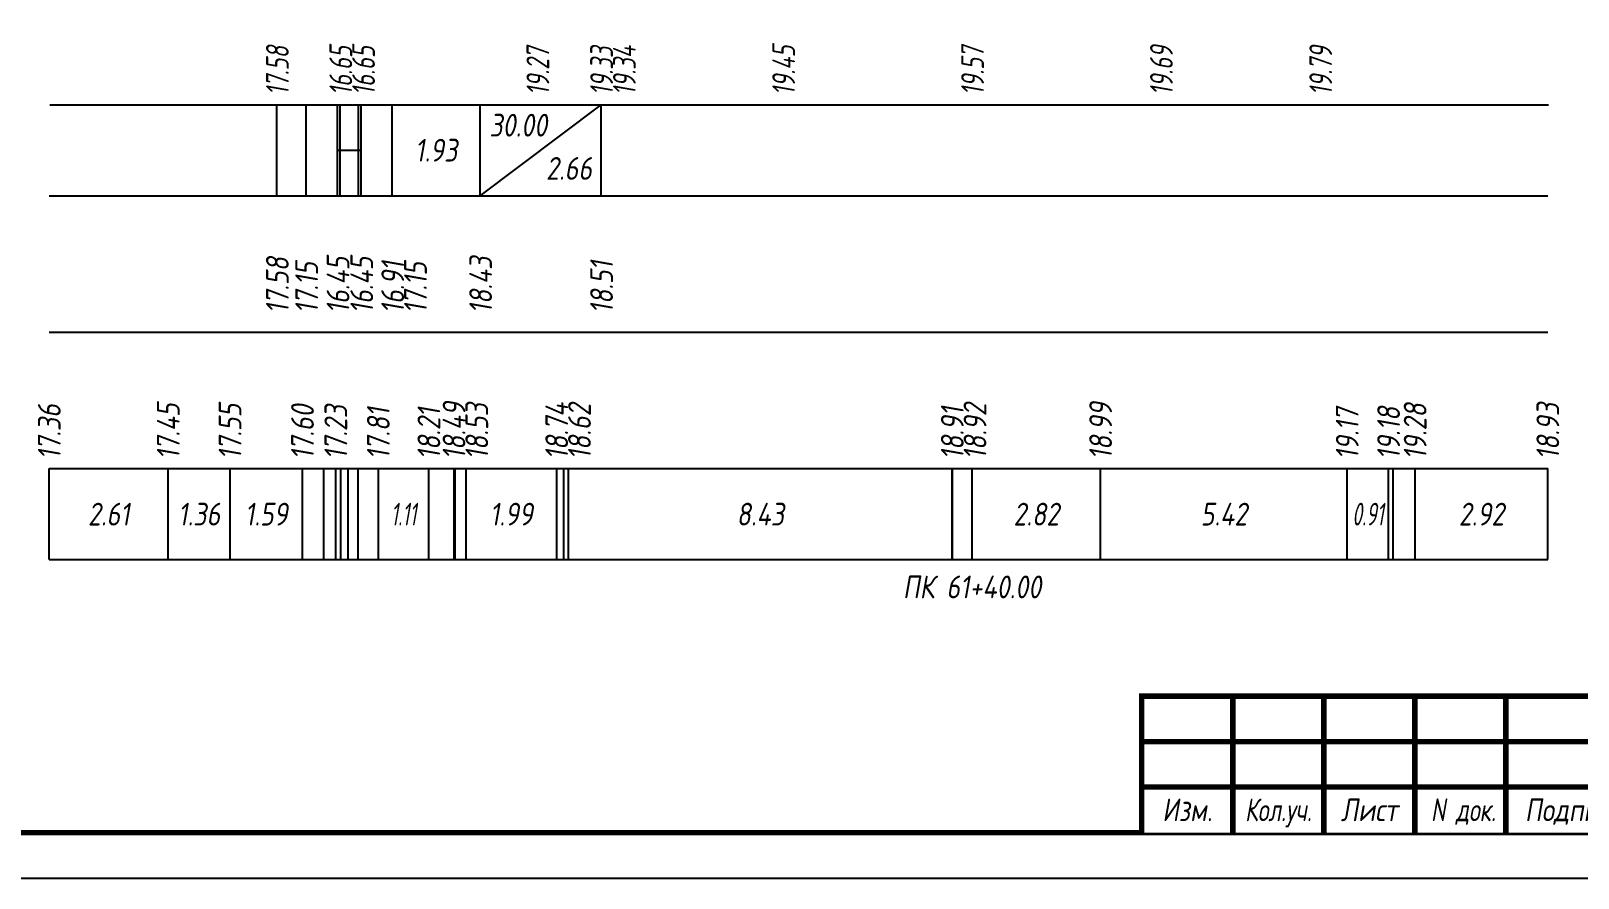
# Model space of a CAD drawing. Extents: x -717 to 1451, y -133302 to 233.
# Drawn here: x 77.9 to 247.9, y -96462.4 to -96369.3 of the extents above; entities that cross this region are included whole.
import ezdxf
from ezdxf.enums import TextEntityAlignment as Align

# ---------------------------------------------------------------- set-up
doc = ezdxf.new("R2010")
doc.units = 0
for name, color, linetype in [('Зарамочное оформление', 7, 'Continuous'), ('Код_510', 7, 'Continuous'), ('Код_514', 1, 'Continuous'), ('Код_516', 1, 'Continuous'), ('Подписи поперечников', 7, 'Continuous'), ('Таблица', 7, 'Continuous')]:
    doc.layers.add(name, color=color, linetype=linetype)
doc.styles.add('М', font='romand.shx', dxfattribs={"width": 0.8, "oblique": 10, "height": 2.5})

# ---------------------------------------------------------------- blocks, each defined once
blk = doc.blocks.new('Штамп')
at = {"linetype": 'Continuous'}
blk.add_wipeout([(199.95, -411.25), (384.95, -411.25), (384.95, -426.25), (199.95, -426.25)], dxfattribs=at).dxf.layer = 'Зарамочное оформление'
at = {"layer": 'Зарамочное оформление', "linetype": 'Continuous', "lineweight": -3, "const_width": 0.6, "flags": 128}
for points in [[(199.95, -426.25), (199.95, -411.25), (384.95, -411.25)], [(209.95, -411.25), (209.95, -426.25)], [(219.95, -411.25), (219.95, -426.25)], [(229.95, -411.25), (229.95, -426.25)], [(239.95, -411.25), (239.95, -426.25)], [(199.95, -416.25), (264.95, -416.25)], [(199.95, -421.25), (264.95, -421.25)]]:
    blk.add_lwpolyline(points, dxfattribs=at)
at = {"layer": 'Зарамочное оформление', "linetype": 'Continuous', "style": 'М', "oblique": 10}
for s, width, p in [('Изм.', 0.8, (204.95, -423.75)), ('Кол.уч.', 0.7, (214.95, -423.75)), ('Лист', 0.8, (224.95, -423.75)), ('N док.', 0.7, (235.28, -423.75)), ('Подпись', 0.8, (247.45, -423.75))]:
    blk.add_text(s, height=2.5, dxfattribs=dict(at, width=width)).set_placement(p, align=Align.MIDDLE_CENTER)
blk = doc.blocks.new('шифр')
blk.add_blockref('Штамп', (0, -96091))

msp = doc.modelspace()

# ---------------------------------------------------------------- linework, layer by layer
at = {"flags": 128}
msp.add_lwpolyline([(-30.054, -96462.421), (389.946, -96462.421), (389.946, -96165.421), (-30.054, -96165.421)], close=True, dxfattribs=at)
at = {"const_width": 0.6, "flags": 128}
msp.add_lwpolyline([(-10.054, -96457.421), (384.946, -96457.421), (384.946, -96170.421), (-10.054, -96170.421)], close=True, dxfattribs=at)
at = {"layer": 'Код_510'}
for p, q in [((79.946, -96427.421), (79.946, -96417.421)), ((93.014, -96427.421), (93.014, -96417.421)), ((99.8, -96427.421), (99.8, -96417.421)), ((107.759, -96427.421), (107.759, -96417.421)), ((110.099, -96427.421), (110.099, -96417.421)), ((111.419, -96427.421), (111.419, -96417.421)), ((111.969, -96427.421), (111.969, -96417.421)), ((112.77, -96427.421), (112.77, -96417.421)), ((113.86, -96427.421), (113.86, -96417.421)), ((116.09, -96427.421), (116.09, -96417.421)), ((121.646, -96427.421), (121.646, -96417.421)), ((124.406, -96427.421), (124.406, -96417.421)), ((124.532, -96427.421), (124.532, -96417.421)), ((125.722, -96427.421), (125.722, -96417.421)), ((135.688, -96427.421), (135.688, -96417.421)), ((136.466, -96427.421), (136.466, -96417.421)), ((136.966, -96427.421), (136.966, -96417.421)), ((179.137, -96427.421), (179.137, -96417.421)), ((179.168, -96427.421), (179.168, -96417.421)), ((181.31, -96427.421), (181.31, -96417.421)), ((195.431, -96427.421), (195.431, -96417.421)), ((222.522, -96427.421), (222.522, -96417.421)), ((227.068, -96427.421), (227.068, -96417.421)), ((227.579, -96427.421), (227.579, -96417.421)), ((229.984, -96427.421), (229.984, -96417.421)), ((244.56, -96427.421), (244.56, -96417.421))]:
    msp.add_line(p, q, dxfattribs=at)
at = {"layer": 'Код_516'}
for p, q in [((104.946, -96387.421), (104.946, -96377.421)), ((108.163, -96387.421), (108.163, -96377.421)), ((108.163, -96387.421), (108.163, -96377.421)), ((111.61, -96387.421), (111.61, -96377.421)), ((111.913, -96387.421), (111.913, -96377.421)), ((113.913, -96387.421), (113.913, -96377.421)), ((114.215, -96387.421), (114.215, -96377.421)), ((117.615, -96387.421), (117.615, -96377.421)), ((117.615, -96387.421), (117.615, -96377.421)), ((127.274, -96387.421), (127.274, -96377.421)), ((127.274, -96387.421), (140.56, -96377.421)), ((140.56, -96387.421), (140.56, -96377.421)), ((111.61, -96382.421), (111.913, -96382.421)), ((111.913, -96382.421), (113.913, -96382.421)), ((113.913, -96382.421), (114.215, -96382.421))]:
    msp.add_line(p, q, dxfattribs=at)
at = {"layer": 'Таблица'}
for p, q in [((80, -96377.421), (244.614, -96377.421)), ((79.946, -96387.421), (244.56, -96387.421)), ((79.946, -96402.421), (244.56, -96402.421)), ((79.946, -96417.421), (244.56, -96417.421)), ((79.946, -96427.421), (244.56, -96427.421))]:
    msp.add_line(p, q, dxfattribs=at)

# ---------------------------------------------------------------- texts
at = {"layer": 'Код_510', "style": 'М', "oblique": 10, "width": 0.8}
for s, p in [('17.36', (79.946, -96416.421)), ('17.45', (93.014, -96416.421)), ('17.55', (99.8, -96416.421)), ('17.60', (107.759, -96416.421)), ('17.23', (111.419, -96416.421)), ('17.81', (116.09, -96416.421)), ('18.21', (121.646, -96416.421)), ('18.49', (124.406, -96416.421)), ('18.53', (126.906, -96416.421)), ('18.74', (135.688, -96416.421)), ('18.62', (138.188, -96416.421)), ('18.91', (179.137, -96416.421)), ('18.92', (181.637, -96416.421)), ('18.99', (195.431, -96416.421)), ('19.17', (222.522, -96416.421)), ('19.18', (227.068, -96416.421)), ('19.28', (229.984, -96416.421)), ('18.93', (244.56, -96416.421))]:
    msp.add_text(s, height=2.5, rotation=90, dxfattribs=at).set_placement(p, align=Align.MIDDLE_LEFT)
at = {"layer": 'Код_510', "style": 'М', "oblique": 10}
for s, width, p in [('2.61', 0.8, (86.48, -96422.421)), ('1.36', 0.8, (96.407, -96422.421)), ('1.59', 0.8, (103.78, -96422.421)), ('1.11', 0.6, (118.868, -96422.421)), ('1.99', 0.8, (130.705, -96422.421)), ('8.43', 0.8, (158.052, -96422.421)), ('2.82', 0.8, (188.37, -96422.421)), ('5.42', 0.8, (208.976, -96422.421)), ('0.91', 0.6, (224.795, -96422.421)), ('2.92', 0.8, (237.272, -96422.421))]:
    msp.add_text(s, height=2.5, dxfattribs=dict(at, width=width)).set_placement(p, align=Align.MIDDLE_CENTER)
at = {"layer": 'Код_514', "style": 'М', "oblique": 10, "width": 0.7}
for s, p in [('17.58', (105, -96376.382)), ('16.65', (111.967, -96376.382)), ('16.65', (114.467, -96376.382)), ('19.27', (133.614, -96376.382)), ('19.33', (140.614, -96376.382)), ('19.34', (143.114, -96376.382)), ('19.45', (160.614, -96376.382)), ('19.57', (181.364, -96376.382)), ('19.69', (202.114, -96376.382)), ('19.79', (219.614, -96376.382))]:
    msp.add_text(s, height=2.5, rotation=90, dxfattribs=at).set_placement(p, align=Align.MIDDLE_LEFT)
at = {"layer": 'Код_516', "style": 'М', "oblique": 10, "width": 0.8}
msp.add_text('30.00', height=2.5, dxfattribs=at).set_placement((128.274, -96378.421), align=Align.TOP_LEFT)
msp.add_text('1.93', height=2.5, dxfattribs=at).set_placement((122.444, -96382.421), align=Align.MIDDLE_CENTER)
msp.add_text('2.66', height=2.5, dxfattribs=at).set_placement((139.56, -96386.421), align=Align.BOTTOM_RIGHT)
for s, p in [('17.58', (105, -96400.371)), ('16.45', (111.664, -96400.371)), ('16.45', (114.27, -96400.371)), ('18.43', (127.328, -96400.371)), ('17.15', (108.217, -96400.371)), ('16.91', (117.669, -96400.371)), ('17.15', (120.169, -96400.371)), ('18.51', (140.614, -96400.371))]:
    msp.add_text(s, height=2.5, rotation=90, dxfattribs=at).set_placement(p, align=Align.MIDDLE_LEFT)
at = {"layer": 'Подписи поперечников', "style": 'М', "oblique": 10, "width": 0.8}
msp.add_text('ПК 61+40.00', height=2.5, dxfattribs=at).set_placement((181.31, -96432.421), align=Align.BOTTOM_CENTER)

# ---------------------------------------------------------------- next in the draw order: block references
msp.add_blockref('шифр', (0, 59.829))

doc.saveas('drawing.dxf')
